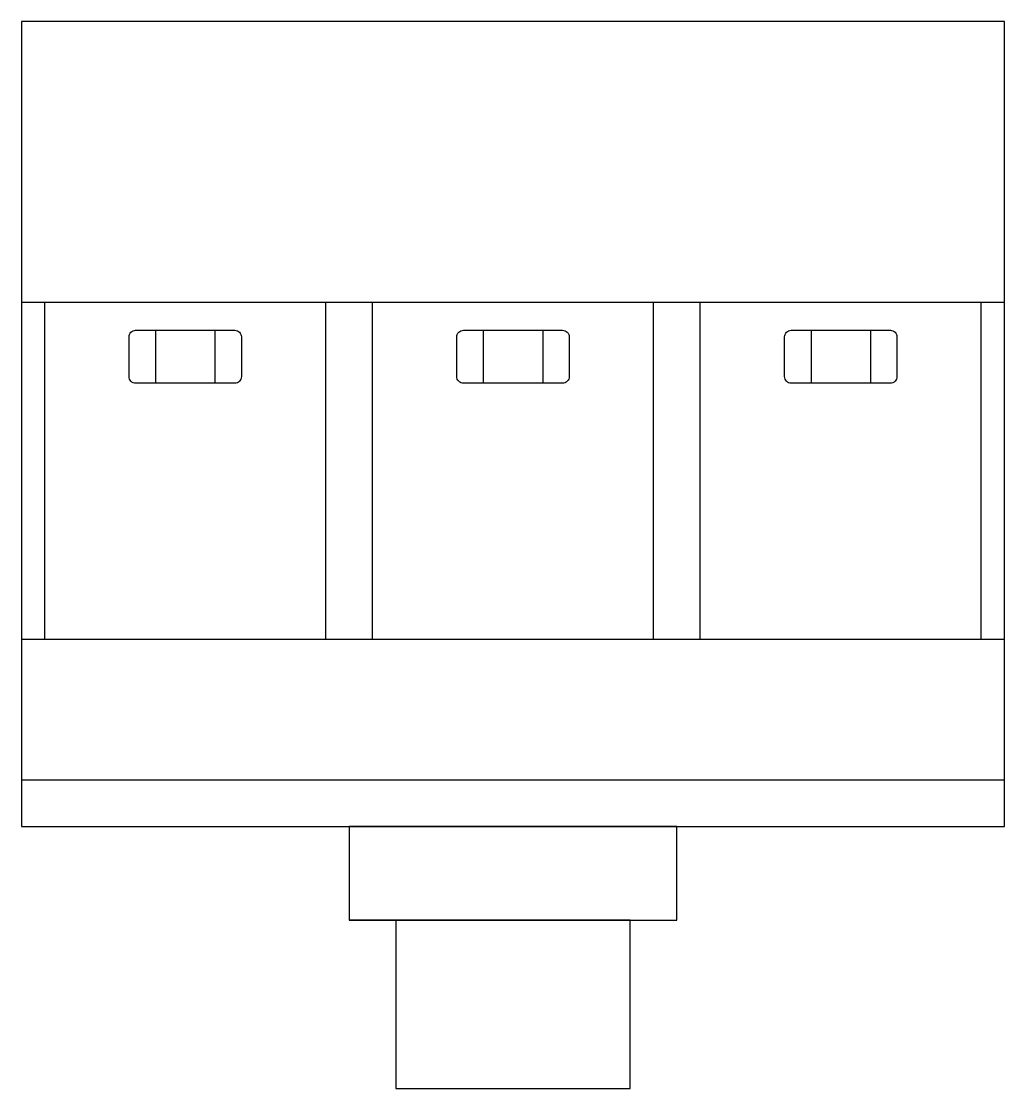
# Model space of a CAD drawing. Header units: millimetres. Extents: x 0 to 105, y 0 to 114.
import ezdxf

# ---------------------------------------------------------------- set-up
doc = ezdxf.new("R2010")
doc.units = ezdxf.units.MM
doc.layers.add('SUPPORT', color=41, linetype='Continuous')

# ---------------------------------------------------------------- blocks, each defined once
blk = doc.blocks.new('bolt2')
at = {"layer": 'SUPPORT', "color": 0}
for p, q in [((-4.5, 0), (-4.5, 8)), ((4.5, 0), (4.5, 8))]:
    blk.add_line(p, q, dxfattribs=at)
blk.add_lwpolyline([(-7.5, 0), (7.5, 0, 0.414214), (8.5, 1), (8.5, 7, 0.414214), (7.5, 8), (-7.5, 8, 0.414214), (-8.5, 7), (-8.5, 1, 0.414214)], format="xyb", close=True, dxfattribs=at)
blk = doc.blocks.new('NS100-t')
at = {"linetype": 'ByBlock'}
for p, q in [((-52.5, 84), (52.5, 84)), ((-50, 48), (-50, 84)), ((-20, 48), (-20, 84)), ((-20, 48), (-20, 84)), ((-15, 48), (-15, 84)), ((15, 48), (15, 84)), ((20, 48), (20, 84)), ((50, 48), (50, 84)), ((-52.5, 48), (52.5, 48)), ((-52.5, 33), (52.5, 33))]:
    blk.add_line(p, q, dxfattribs=at)
blk.add_lwpolyline([(-52.5, 114), (-52.5, 28), (-17.5, 28), (-17.5, 18), (-12.5, 18), (-12.5, 0), (12.5, 0), (12.5, 18), (-17.5, 18), (17.5, 18), (17.5, 28), (-17.5, 28), (52.5, 28), (52.5, 114)], close=True, dxfattribs=at)
at = {"linetype": 'ByBlock', "xscale": -0.7058823529412166, "yscale": 0.7058823529409893, "zscale": 0.7058823529411768, "rotation": 180}
for p in [(-35, 81), (0, 81), (35, 81)]:
    blk.add_blockref('bolt2', p, dxfattribs=at)

msp = doc.modelspace()

# ---------------------------------------------------------------- block references
msp.add_blockref('NS100-t', (52.5, 0))

doc.saveas('drawing.dxf')
